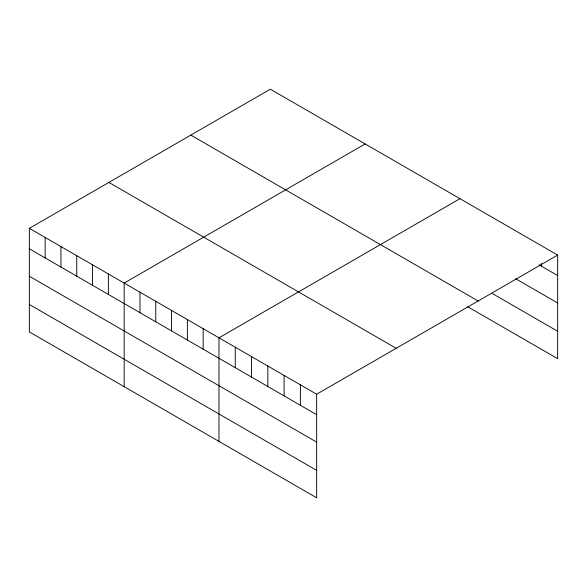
<?xml version="1.0" encoding="UTF-8"?>
<svg xmlns="http://www.w3.org/2000/svg" width="587" height="587" viewBox="0 0 587 587"><rect width="100%" height="100%" fill="white"/><g stroke="black" fill="none" stroke-linecap="round" stroke-linejoin="round"><path stroke-width="0.88" d="M29.35 228.336L316.664 394.215L316.664 497.798L29.35 331.919L29.35 228.336L270.336 89.202L557.65 255.081L557.65 358.664L467.714 306.744M365.151 143.94L124.165 283.073L124.165 386.657M459.966 198.685L218.98 337.811L218.98 441.395M316.664 394.215L557.65 255.081M539.042 264.81L557.65 275.552M515.782 278.81L557.65 302.98M492.522 293.639L557.65 331.237M190.812 135.113L478.126 300.999M108.874 182.418L396.188 348.304M29.35 248.807L316.664 414.686M29.35 276.235L316.664 442.114M29.35 304.492L316.664 470.37M541.368 263.482L541.368 266.153M300.383 384.815L300.383 405.287M284.101 375.416L284.101 395.887M267.826 366.017L267.826 386.488M251.544 356.617L251.544 377.089M235.262 347.211L235.262 367.689M203.175 328.691L203.175 349.162M187.37 319.57L187.37 340.042M171.573 310.442L171.573 330.914M155.768 301.322L155.768 321.793M139.97 292.194L139.97 312.673M108.36 273.953L108.36 294.425M92.563 264.825L92.563 285.297M76.758 255.705L76.758 276.176M60.953 246.577L60.953 267.056M45.155 237.456L45.155 257.928"/></g></svg>
